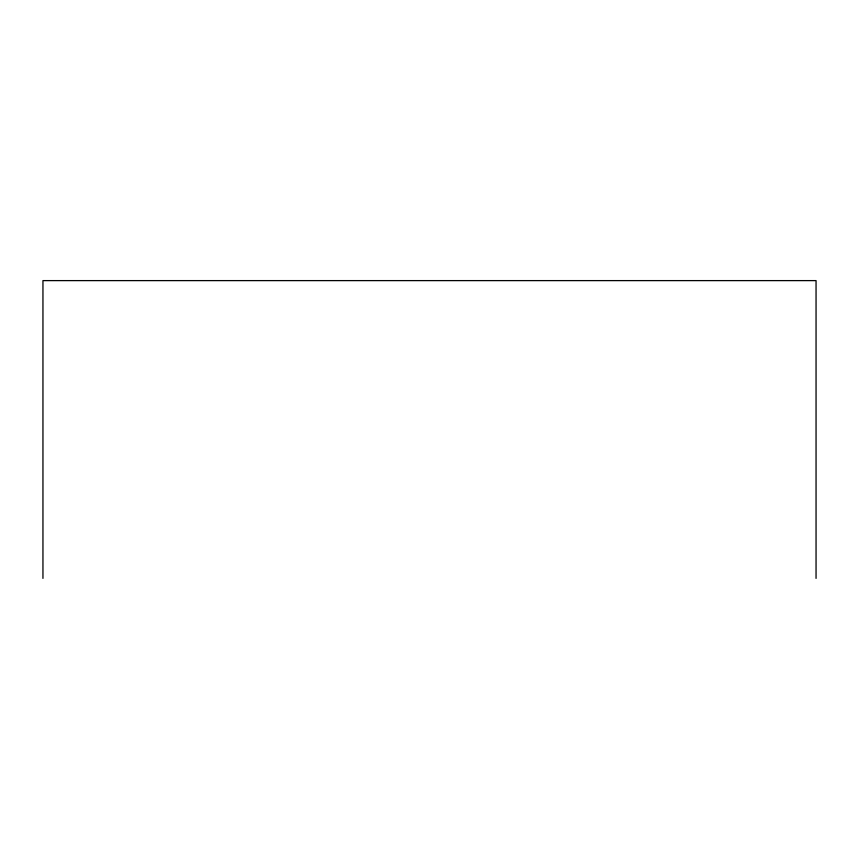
<?xml version="1.0" encoding="UTF-8"?>
<svg xmlns="http://www.w3.org/2000/svg" width="859" height="859" viewBox="0 0 859 859"><rect width="100%" height="100%" fill="white"/><g stroke="black" fill="none" stroke-linecap="round" stroke-linejoin="round"><path stroke-width="1.29" d="M816.05 578.386L816.05 280.614L42.95 280.614L42.95 578.386"/></g></svg>
